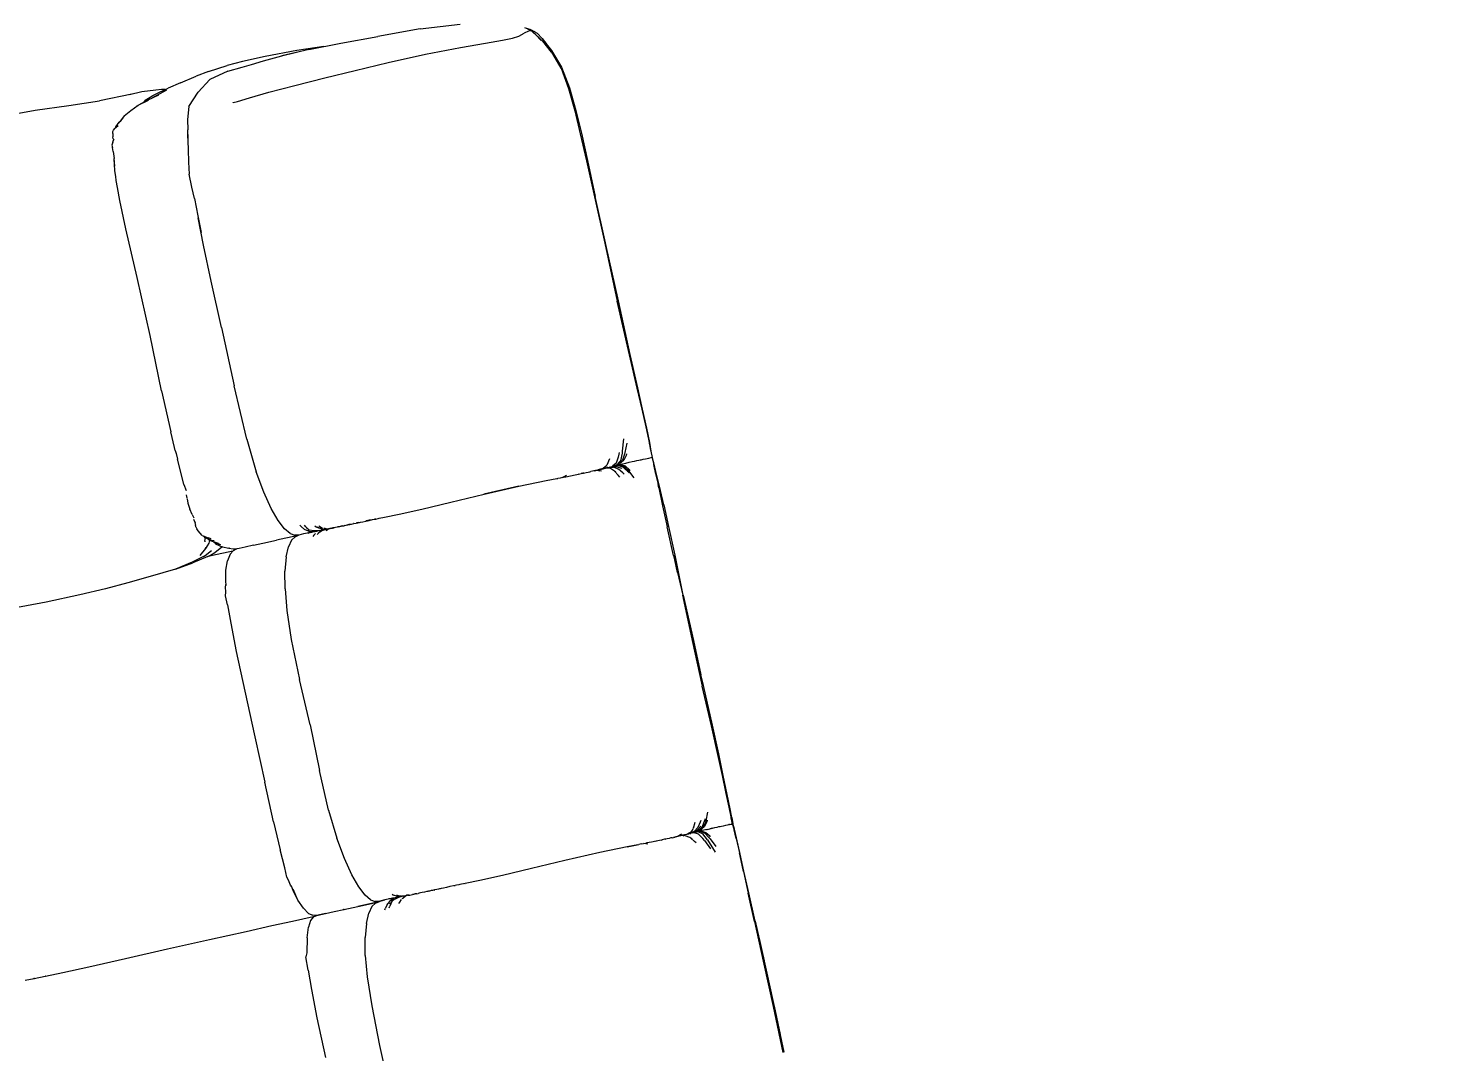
# Model space of a CAD drawing. Header units: millimetres. Extents: x 755110 to 820807, y -116979 to -66610.
# Drawn here: x 777270 to 778527, y -101437 to -100520 of the extents above; entities that cross this region are included whole.
import ezdxf

# ---------------------------------------------------------------- set-up
doc = ezdxf.new("R2010")
doc.units = ezdxf.units.MM
doc.header["$MEASUREMENT"] = 0
doc.layers.add('New_Dimensioning - General', color=7, linetype='Continuous')
doc.layers.add('New_Dimensioning - General_Pen_No__1', color=7, linetype='Continuous', lineweight=13)
doc.layers.add('New_Interior - Furniture _Pen_No__1', color=7, linetype='Continuous', lineweight=13)
doc.styles.add('GENERATED_STYLE_1', font='')
doc.styles.get('GENERATED_STYLE_1').set_extended_font_data('Arial')
doc.dimstyles.new('GENERATED_STYLE__1', dxfattribs={"dimtxt": 200, "dimasz": 95, "dimexe": 0.18, "dimexo": 0.0625, "dimgap": 0, "dimtad": 1, "dimdec": 0, "dimzin": 0, "dimdsep": 46, "dimtxsty": 'GENERATED_STYLE_1', "dimblk": 'ARROWHEAD_2', "dimblk1": 'ARROWHEAD_2', "dimblk2": 'ARROWHEAD_2', "dimcen": 0.09, "dimse1": 1, "dimse2": 1, "dimclrd": 7, "dimclre": 7, "dimclrt": 7, "dimadec": 0, "dimazin": 0, "dimtfac": 1, "dimtdec": 4, "dimtmove": 0, "dimatfit": 3, "dimfxl": 0, "dimtolj": 1, "dimtzin": 0, "dimarcsym": 0})

# ---------------------------------------------------------------- blocks, each defined once
blk = doc.blocks.new('*D174')
at = {"layer": 'New_Dimensioning - General_Pen_No__1', "color": 7, "linetype": 'Continuous', "lineweight": 13}
for p, q in [((778537.2, -94327.4), (778434.4, -93860.6)), ((778628.8, -94307.2), (778445.7, -94347.6)), ((778468.4, -94305.6), (778606, -94349.2)), ((780499.8, -103238.9), (778537.2, -94327.4)), ((780591.3, -103218.7), (780408.2, -103259)), ((780431, -103217.1), (780568.6, -103260.7)), ((780525.6, -103356.1), (780499.8, -103238.9))]:
    blk.add_line(p, q, dxfattribs=at)
at = {"layer": 'New_Dimensioning - General_Pen_No__1', "color": 7, "lineweight": 13, "char_height": 200, "attachment_point": 7, "rotation": 102.42, "style": 'GENERATED_STYLE_1'}
for s, insert in [('\\A1;{\\pql;\\fArial|b0|i0|c0|p34;478}', (778603.9, -94816)), ('\\A1;{\\pql;\\fArial|b0|i0|c0|p34;9\xa0125}', (779553, -99125.7))]:
    blk.add_mtext(s, dxfattribs=dict(at, insert=insert))
blk = doc.blocks.new('ARROWHEAD_2')
at = {"color": 0, "linetype": 'Continuous', "lineweight": 0}
for p, q in [((-0.378, -0.655), (0.378, 0.655)), ((0, 0), (-1, 0))]:
    blk.add_line(p, q, dxfattribs=at)
blk = doc.blocks.new('*D178')
at = {"layer": 'New_Dimensioning - General_Pen_No__1', "color": 7, "linetype": 'Continuous', "lineweight": 13}
for p, q in [((779626.9, -97415.3), (778927.9, -94241.4)), ((779718.4, -97395.2), (779535.3, -97435.5)), ((779558.1, -97393.5), (779695.7, -97437.1)), ((780916.2, -103270), (779626.9, -97415.3)), ((781007.8, -103249.9), (780824.7, -103290.2)), ((780847.4, -103248.2), (780985, -103291.8)), ((781545.3, -106126.6), (780916.2, -103270))]:
    blk.add_line(p, q, dxfattribs=at)
at = {"layer": 'New_Dimensioning - General_Pen_No__1', "color": 7, "lineweight": 13, "insert": (780306, -100685.2), "char_height": 200, "attachment_point": 7, "rotation": 102.42, "style": 'GENERATED_STYLE_1'}
blk.add_mtext('\\A1;{\\pql;\\fArial|b0|i0|c0|p34;5\xa0995}', dxfattribs=at)
blk = doc.blocks.new('*D181')
at = {"layer": 'New_Dimensioning - General_Pen_No__1', "color": 7, "linetype": 'Continuous', "lineweight": 13}
for p, q in [((779709.1, -94069.3), (779696, -94009.6)), ((779800.7, -94049.2), (779617.6, -94089.5)), ((779777.9, -94091.1), (779640.3, -94047.5)), ((783004.8, -109033.7), (779709.1, -94069.3)), ((783096.3, -109013.6), (782913.2, -109053.9)), ((782936, -109011.9), (783073.6, -109055.5)), ((783017.9, -109093.4), (783004.8, -109033.7))]:
    blk.add_line(p, q, dxfattribs=at)
at = {"layer": 'New_Dimensioning - General_Pen_No__1', "color": 7, "lineweight": 13, "insert": (781407.7, -101968.2), "char_height": 200, "attachment_point": 7, "rotation": 102.42, "style": 'GENERATED_STYLE_1'}
blk.add_mtext('\\A1;{\\pql;\\fArial|b0|i0|c0|p34;15\xa0323}', dxfattribs=at)

msp = doc.modelspace()

# ---------------------------------------------------------------- linework, layer by layer
at = {"layer": 'New_Interior - Furniture _Pen_No__1', "color": 7, "linetype": 'Continuous', "lineweight": 13}
for p, q in [((777620.5, -100521), (777582.5, -100527.9)), ((777620.5, -100521), (777656.3, -100516.7)), ((777708.6, -100527.4), (777713.5, -100524.9)), ((777717.3, -100522.9), (777713.5, -100524.9)), ((777716.9, -100521.1), (777714.2, -100519.9)), ((777717.1, -100521), (777715.7, -100520.6)), ((777716.5, -100520.8), (777716.6, -100520.8)), ((777716.6, -100520.8), (777716.6, -100520.8)), ((777716.9, -100521.1), (777718.4, -100521.7)), ((777717.1, -100521), (777718.1, -100521.5)), ((777717.7, -100522.7), (777717.3, -100522.9)), ((777717.7, -100522.7), (777719.4, -100522.4)), ((777718.4, -100521.4), (777718.1, -100521.5)), ((777718.2, -100521.6), (777718.1, -100521.5)), ((777718.4, -100521.4), (777719, -100521.6)), ((777718.9, -100522), (777718.4, -100521.7)), ((777718.9, -100521.6), (777718.6, -100521.6)), ((777718.9, -100521.6), (777719.5, -100521.9)), ((777719.3, -100522.4), (777718.9, -100522)), ((777719.2, -100521.8), (777719, -100521.6)), ((777719.4, -100522.4), (777719.9, -100522.8)), ((777720.1, -100522.2), (777719.5, -100521.9)), ((777719.6, -100522), (777720.2, -100522.2)), ((777719.9, -100522.8), (777721.6, -100524.3)), ((777720.1, -100522.2), (777720.7, -100522.4)), ((777720.7, -100522.4), (777720.2, -100522.2)), ((777721.2, -100522.7), (777720.7, -100522.4)), ((777720.7, -100522.4), (777720.7, -100522.4)), ((777721.2, -100522.7), (777721.5, -100523)), ((777722.4, -100523.3), (777721.4, -100522.9)), ((777721.4, -100522.9), (777721.4, -100522.9)), ((777721.7, -100523.2), (777721.5, -100523)), ((777721.9, -100523.2), (777721.6, -100523.1)), ((777723.8, -100526.2), (777721.6, -100524.3)), ((777722.9, -100523.6), (777721.9, -100523.2)), ((777722.4, -100523.3), (777722.7, -100523.5)), ((777722.9, -100523.6), (777725.1, -100524.9)), ((777723.8, -100526.2), (777728.6, -100531.5)), ((777724.9, -100527.1), (777724.2, -100526.6)), ((777729.7, -100529.7), (777725.1, -100524.9)), ((777534.2, -100536.7), (777510.2, -100540.4)), ((777520.7, -100539.4), (777549.4, -100533.7)), ((777549.4, -100533.7), (777582.5, -100527.9)), ((777625.1, -100543.6), (777656.4, -100537.6)), ((777656.4, -100537.6), (777678.9, -100533.7)), ((777678.9, -100533.7), (777694.1, -100531.1)), ((777694.1, -100531.1), (777703.1, -100529.3)), ((777703.1, -100529.3), (777708.7, -100527.4)), ((777724.9, -100527.1), (777725.3, -100527.5)), ((777725.3, -100527.5), (777730, -100532)), ((777729.7, -100529.7), (777733.7, -100535)), ((777729.9, -100530.1), (777738, -100540.4)), ((777730, -100532), (777737.7, -100541.7)), ((777731.4, -100533.8), (777738, -100541.8)), ((777461.3, -100550), (777447.7, -100553.8)), ((777481.6, -100545.7), (777461.3, -100550)), ((777469.5, -100552.8), (777480.1, -100549.7)), ((777480.1, -100549.7), (777496.7, -100545.1)), ((777510.2, -100540.4), (777481.6, -100545.7)), ((777520.7, -100539.4), (777496.2, -100545.5)), ((777512, -100541.6), (777496.7, -100545.1)), ((777562.3, -100558.1), (777591.7, -100551.1)), ((777591.7, -100551.1), (777625.1, -100543.6)), ((777738, -100540.4), (777746.9, -100555.3)), ((777738, -100541.8), (777746.4, -100556)), ((777741.4, -100547.6), (777746.5, -100556)), ((777405.9, -100569.2), (777419.9, -100563.4)), ((777430.9, -100559.2), (777419.9, -100563.4)), ((777430.9, -100559.2), (777447.7, -100553.8)), ((777448.4, -100558.9), (777432.2, -100566.4)), ((777448.4, -100558.9), (777461.1, -100555.1)), ((777461.1, -100555.1), (777469.5, -100552.8)), ((777535, -100564.8), (777562.3, -100558.1)), ((777746.5, -100556), (777753.2, -100574.2)), ((777746.9, -100555.3), (777753.9, -100573.7)), ((777383.8, -100575.9), (777371.3, -100577.4)), ((777381.3, -100582.4), (777393.8, -100575.5)), ((777388.9, -100575.3), (777383.8, -100575.9)), ((777386.7, -100577.9), (777394.9, -100574.1)), ((777392.2, -100575.3), (777388.9, -100575.3)), ((777405.9, -100569.2), (777394.9, -100574.1)), ((777421.8, -100577.5), (777432.2, -100566.4)), ((777485.1, -100577.7), (777508.4, -100571.6)), ((777508.4, -100571.6), (777535, -100564.8)), ((777753.2, -100574.2), (777758.7, -100594.4)), ((777753.9, -100573.7), (777759.7, -100593.9)), ((777275.9, -100593.8), (777306.2, -100589.4)), ((777306.2, -100589.4), (777333.4, -100585.5)), ((777362.4, -100579.5), (777333.4, -100585.5)), ((777371.3, -100577.4), (777360.4, -100579.9)), ((777361.5, -100593.9), (777368.1, -100589.3)), ((777366.7, -100590.2), (777367.9, -100589.4)), ((777368.1, -100589.3), (777367.9, -100589.4)), ((777368.1, -100589.3), (777377.3, -100584.7)), ((777368.1, -100589.2), (777372, -100587.1)), ((777372, -100587.1), (777376.9, -100584.4)), ((777373.5, -100586.2), (777375.1, -100584.6)), ((777375.1, -100584.6), (777381.3, -100580.6)), ((777376.9, -100584.4), (777386.6, -100580.1)), ((777381.3, -100580.6), (777386.7, -100577.9)), ((777413.3, -100590.4), (777421.8, -100577.5)), ((777453.2, -100586.8), (777453.1, -100586.6)), ((777453.2, -100586.8), (777456.9, -100585.9)), ((777456.9, -100585.9), (777467.7, -100582.6)), ((777467.7, -100582.6), (777485.1, -100577.7)), ((777244.9, -100599.3), (777275.9, -100593.8)), ((777354.9, -100599.8), (777352, -100603.5)), ((777354, -100601.2), (777352, -100603.5)), ((777355.6, -100598.9), (777354.9, -100599.8)), ((777355.6, -100598.9), (777361.5, -100593.9)), ((777413.3, -100590.4), (777412.3, -100602)), ((777412.3, -100602), (777412.4, -100611.3)), ((777758.7, -100594.4), (777763.7, -100614.8)), ((777759.7, -100593.9), (777764.8, -100614.3)), ((777345.4, -100612.8), (777345.9, -100611.5)), ((777345.4, -100614.7), (777345.4, -100612.8)), ((777345.4, -100614.7), (777345.4, -100615.9)), ((777345.9, -100611.5), (777347.2, -100610.2)), ((777347.2, -100610.2), (777348, -100609.1)), ((777348, -100609.5), (777347.2, -100610.2)), ((777348, -100608.6), (777351.2, -100604.5)), ((777350.1, -100607.7), (777348, -100609.5)), ((777348, -100609.1), (777348.2, -100608.4)), ((777348, -100609), (777348, -100608.6)), ((777350.7, -100605.2), (777351.1, -100604.7)), ((777351.2, -100604.5), (777351.1, -100604.7)), ((777351.2, -100604.5), (777352.5, -100603.3)), ((777352, -100603.5), (777351.2, -100604.5)), ((777412.5, -100618.7), (777412.4, -100611.3)), ((777764.8, -100614.3), (777770.1, -100638.7)), ((777345.3, -100622.2), (777344.6, -100624.9)), ((777344.6, -100624.9), (777345, -100627.1)), ((777345.8, -100630.8), (777345, -100627.1)), ((777345.3, -100622.2), (777345.9, -100620.6)), ((777345.4, -100615.9), (777345.4, -100617.7)), ((777345.7, -100619.5), (777345.4, -100617.7)), ((777345.7, -100619.5), (777345.9, -100620.6)), ((777345.9, -100620.6), (777346.6, -100619.4)), ((777412.5, -100615.6), (777412.4, -100621.5)), ((777412.4, -100621.5), (777412.8, -100628.9)), ((777763.7, -100614.8), (777769.1, -100639.2)), ((777345.8, -100630.8), (777346.5, -100637.1)), ((777347.3, -100643.7), (777346.5, -100637.1)), ((777346.8, -100642.1), (777346.5, -100637.6)), ((777346.5, -100637.6), (777346.5, -100637.6)), ((777412.8, -100628.9), (777413.1, -100640.3)), ((777769.1, -100639.2), (777776.5, -100671.4)), ((777770, -100638.9), (777777.1, -100671.1)), ((777770.1, -100638.7), (777772, -100648)), ((777347.3, -100648), (777346.8, -100642.1)), ((777346.8, -100642.1), (777346.8, -100642.1)), ((777348, -100653.2), (777347.3, -100648)), ((777347.3, -100648), (777347.3, -100648)), ((777413.1, -100640.3), (777413.8, -100651)), ((777416, -100662.7), (777413.8, -100651)), ((777348.5, -100656.8), (777348, -100653.2)), ((777349.6, -100662.8), (777348.5, -100656.8)), ((777351.7, -100674.6), (777349.6, -100662.8)), ((777349.6, -100662.8), (777349.6, -100662.9)), ((777418.4, -100672.9), (777416, -100662.7)), ((777357.2, -100700), (777351.7, -100674.6)), ((777418.4, -100672.9), (777421.4, -100688.4)), ((777776.5, -100671.4), (777785.7, -100712.7)), ((777786.1, -100712.5), (777777.1, -100671.1)), ((777421.4, -100688.4), (777424.4, -100703.2)), ((777426.6, -100714.6), (777421.9, -100690.1)), ((777367.3, -100743.6), (777357.2, -100700)), ((777433.3, -100746.9), (777426.6, -100714.6)), ((777785.7, -100712.7), (777796.8, -100764.8)), ((777797.4, -100764.4), (777786.1, -100712.5)), ((777797.9, -100764.3), (777786.4, -100714)), ((777797.5, -100764.5), (777791.4, -100736.8)), ((777378.7, -100795.4), (777367.3, -100743.6)), ((777442.7, -100788.2), (777433.3, -100746.9)), ((777807.6, -100812.8), (777796.8, -100764.8)), ((777808.2, -100812.5), (777797.4, -100764.4)), ((777803.1, -100790), (777797.5, -100764.5)), ((777808.3, -100812.5), (777797.9, -100764.3)), ((777442.7, -100788.2), (777453.9, -100840.3)), ((777389, -100845), (777378.7, -100795.4)), ((777814.5, -100842.5), (777807.6, -100812.8)), ((777815.1, -100842.1), (777808.2, -100812.5)), ((777813, -100833.4), (777808.3, -100812.5)), ((777465.2, -100888.2), (777453.9, -100840.3)), ((777389, -100845), (777397.3, -100881.5)), ((777819, -100861.4), (777814.5, -100842.5)), ((777819.4, -100861.3), (777815.1, -100842.1)), ((777822.6, -100877.2), (777819, -100861.4)), ((777823.1, -100878.2), (777819.4, -100861.3)), ((777825.3, -100889.6), (777822.6, -100877.2)), ((777825.8, -100891.2), (777823.1, -100878.2)), ((777400.6, -100895.5), (777397.3, -100881.5)), ((777465.2, -100888.2), (777473.8, -100917.4)), ((777802.4, -100888), (777801.2, -100899)), ((777826.9, -100898.1), (777825.3, -100889.6)), ((777827.2, -100899), (777825.8, -100891.2)), ((777401.3, -100898.2), (777400.6, -100895.5)), ((777401.3, -100898.2), (777402, -100900.9)), ((777402, -100900.9), (777403.4, -100906.2)), ((777798.3, -100901.7), (777797.7, -100904.3)), ((777798.6, -100900.2), (777798.3, -100901.7)), ((777801.1, -100900.7), (777799.5, -100907.7)), ((777801.2, -100899), (777801.1, -100900.7)), ((777803.2, -100901.6), (777801.4, -100907.1)), ((777804.6, -100902.7), (777802.7, -100906.9)), ((777803.5, -100900.2), (777803.2, -100901.6)), ((777805.3, -100891.8), (777803.5, -100900.2)), ((777805, -100901.4), (777804.6, -100902.7)), ((777826, -100893.4), (777825.7, -100891.4)), ((777827.1, -100899), (777826.9, -100898.1)), ((777828.2, -100904.5), (777827.1, -100899)), ((777827.4, -100900.5), (777827.2, -100899)), ((777406.2, -100917.7), (777403.4, -100906.2)), ((777776, -100916.5), (777776.7, -100916.3)), ((777776.7, -100916.3), (777777.2, -100916.2)), ((777777.2, -100916.2), (777777.7, -100916.1)), ((777777.3, -100916.2), (777777.2, -100916.2)), ((777777.8, -100916.1), (777777.3, -100916.2)), ((777777.7, -100916.1), (777778.4, -100916)), ((777778.7, -100915.9), (777777.8, -100916.1)), ((777778.4, -100916), (777781.2, -100916.5)), ((777778.7, -100915.9), (777779.6, -100915.7)), ((777779.7, -100915.6), (777779.6, -100915.7)), ((777779.7, -100915.7), (777780.8, -100915.4)), ((777780.6, -100915.4), (777779.7, -100915.6)), ((777781.4, -100915.2), (777780.6, -100915.4)), ((777780.8, -100915.4), (777781.6, -100915.2)), ((777781.6, -100915.2), (777782, -100915.1)), ((777781.8, -100915.1), (777781.6, -100915.2)), ((777781.6, -100915.2), (777781.6, -100915.2)), ((777783.7, -100914.4), (777781.8, -100915.1)), ((777782.5, -100915), (777781.8, -100915.1)), ((777782, -100915.1), (777782.1, -100915.1)), ((777782.1, -100915.1), (777782.7, -100914.9)), ((777782.8, -100914.7), (777782.5, -100915)), ((777782.7, -100914.9), (777784.2, -100914.6)), ((777783.5, -100914.7), (777782.7, -100914.9)), ((777784.5, -100914.5), (777783.5, -100914.7)), ((777784.2, -100914.1), (777783.7, -100914.4)), ((777784.2, -100914.1), (777787.4, -100911.4)), ((777784.2, -100914.6), (777786, -100914.1)), ((777785.3, -100914.3), (777784.5, -100914.5)), ((777785.7, -100914.2), (777785.3, -100914.3)), ((777786.1, -100914.1), (777785.7, -100914.2)), ((777790.7, -100914.3), (777786, -100914.1)), ((777786, -100914.1), (777786.2, -100914.1)), ((777787, -100913.9), (777786.1, -100914.1)), ((777787, -100913.9), (777787.4, -100913.8)), ((777789.8, -100905.7), (777787.4, -100911.4)), ((777787.8, -100913.6), (777787.4, -100913.7)), ((777787.4, -100913.8), (777787.7, -100913.7)), ((777788.4, -100913.5), (777787.8, -100913.6)), ((777788.4, -100913.5), (777792.3, -100912.5)), ((777788.5, -100908.9), (777788.8, -100908.2)), ((777789.7, -100913.1), (777793.3, -100913.2)), ((777790.1, -100913), (777792.3, -100913.2)), ((777790.5, -100912.9), (777791.2, -100913.1)), ((777793.4, -100916.1), (777790.7, -100914.3)), ((777792.3, -100912.5), (777792.8, -100912.1)), ((777792.3, -100912.4), (777796.4, -100912.8)), ((777795.7, -100911.5), (777792.5, -100912.3)), ((777792.5, -100912.3), (777794.3, -100912.6)), ((777795.8, -100909.6), (777792.8, -100912.1)), ((777793.9, -100913.3), (777793.3, -100913.2)), ((777793.8, -100916.3), (777793.4, -100916.1)), ((777794.4, -100916.9), (777793.8, -100916.3)), ((777793.9, -100913.3), (777797.9, -100914.9)), ((777798, -100911.9), (777794.4, -100911.9)), ((777795, -100911.7), (777795.7, -100911.9)), ((777796.2, -100911.3), (777795.7, -100911.5)), ((777797.7, -100904.3), (777795.8, -100909.6)), ((777799.1, -100911.6), (777795.8, -100911.5)), ((777795.9, -100911.4), (777797, -100911.5)), ((777799.5, -100907.7), (777796.2, -100911.3)), ((777796.2, -100911.2), (777796.6, -100911.1)), ((777797.6, -100910.6), (777796.3, -100911.2)), ((777796.3, -100911.2), (777796.3, -100911.2)), ((777796.4, -100911.2), (777796.3, -100911.2)), ((777797.7, -100910.5), (777796.4, -100911.2)), ((777796.5, -100911.1), (777796.4, -100911.2)), ((777796.4, -100912.8), (777800.9, -100914.2)), ((777798.3, -100910.3), (777796.5, -100911)), ((777796.6, -100911.1), (777796.5, -100911.1)), ((777796.6, -100911.1), (777796.7, -100911.1)), ((777796.6, -100911.1), (777796.6, -100911.1)), ((777796.6, -100911.1), (777796.6, -100911.1)), ((777800.3, -100911.2), (777796.7, -100911.1)), ((777796.8, -100911.1), (777796.9, -100911.1)), ((777796.9, -100911.1), (777797.7, -100910.9)), ((777797.7, -100910.9), (777799.4, -100910.6)), ((777801.8, -100918.2), (777797.9, -100914.9)), ((777802.1, -100913.3), (777798, -100911.9)), ((777801.4, -100907.1), (777798.3, -100910.3)), ((777799.8, -100909.5), (777798.5, -100910.1)), ((777803.1, -100912.8), (777799.1, -100911.6)), ((777799.4, -100910.6), (777801.5, -100910.3)), ((777802.7, -100906.9), (777799.8, -100909.5)), ((777804, -100912.3), (777800.3, -100911.2)), ((777801.5, -100910.3), (777804.4, -100909.6)), ((777807.4, -100918.4), (777802.1, -100913.3)), ((777807.1, -100916.4), (777803.1, -100912.8)), ((777804, -100912.3), (777807.4, -100915.3)), ((777804.4, -100909.6), (777807.5, -100908.9)), ((777804.8, -100914.3), (777806.5, -100915.8)), ((777807.1, -100916.4), (777806.5, -100915.8)), ((777808.3, -100916.3), (777807.4, -100915.3)), ((777807.5, -100908.9), (777810.1, -100908.3)), ((777810.1, -100908.3), (777812.3, -100907.8)), ((777812.3, -100907.8), (777814.4, -100907.4)), ((777814.4, -100907.4), (777816.1, -100907)), ((777816.1, -100907), (777817.2, -100906.8)), ((777817.2, -100906.8), (777818.2, -100906.6)), ((777818.2, -100906.6), (777820, -100906.2)), ((777820, -100906.2), (777822.1, -100905.8)), ((777822.1, -100905.8), (777825, -100905.2)), ((777825, -100905.2), (777827.2, -100904.7)), ((777827.2, -100904.7), (777827.9, -100904.6)), ((777827.9, -100904.6), (777828, -100904.6)), ((777828, -100904.6), (777828.1, -100904.5)), ((777828.1, -100904.5), (777828.2, -100904.5)), ((777829.4, -100910), (777828.2, -100904.5)), ((777829.4, -100909.4), (777828.7, -100906.8)), ((777831.3, -100917.2), (777829.4, -100909.4)), ((777829.6, -100910.9), (777829.4, -100910)), ((777831.4, -100919.4), (777829.6, -100910.9)), ((777409.1, -100928.7), (777406.2, -100917.7)), ((777409.1, -100928.7), (777408.8, -100927.7)), ((777409.1, -100928.7), (777411, -100934)), ((777480.6, -100935.5), (777473.8, -100917.4)), ((777708.7, -100930.3), (777733.2, -100925.3)), ((777733.2, -100925.3), (777733, -100925.4)), ((777733.2, -100925.3), (777742.7, -100923.4)), ((777742.7, -100923.4), (777743.5, -100923.3)), ((777745.7, -100923), (777743.6, -100923.3)), ((777747.7, -100922.5), (777745.7, -100923)), ((777747.7, -100922.5), (777751.2, -100920.5)), ((777748.2, -100922.3), (777747.8, -100922.4)), ((777748.6, -100922.2), (777750.7, -100921.8)), ((777750.7, -100921.8), (777754.9, -100920.9)), ((777754.9, -100920.9), (777759, -100920.1)), ((777759, -100920.1), (777762.1, -100919.5)), ((777762.1, -100919.5), (777763.4, -100919.2)), ((777762.3, -100919.4), (777762.1, -100919.5)), ((777763.4, -100919.2), (777764.4, -100919)), ((777764.5, -100919), (777764.4, -100919)), ((777764.5, -100919), (777766.6, -100918.5)), ((777766, -100918.7), (777764.5, -100919)), ((777766.9, -100918.5), (777766, -100918.7)), ((777766.6, -100918.5), (777768.9, -100918)), ((777768.9, -100918), (777770.6, -100917.7)), ((777768.9, -100918), (777768.9, -100918)), ((777770.6, -100917.7), (777772.2, -100917.3)), ((777772.2, -100917.3), (777773.2, -100917.1)), ((777774.7, -100916.8), (777773.2, -100917.1)), ((777773.2, -100917.1), (777773.2, -100917.1)), ((777775.8, -100916.5), (777774.7, -100916.8)), ((777776, -100916.5), (777775.8, -100916.5)), ((777782.5, -100916.8), (777781.2, -100916.5)), ((777795.5, -100917.8), (777794.4, -100916.9)), ((777794.4, -100916.9), (777797.7, -100920.5)), ((777799, -100922.1), (777797.7, -100920.5)), ((777803, -100919.4), (777801.8, -100918.2)), ((777807.6, -100918.4), (777806, -100917)), ((777811.9, -100922.7), (777807.1, -100916.4)), ((777831.2, -100920.4), (777833.3, -100928.8)), ((777834.4, -100930.2), (777831.3, -100917.2)), ((777831.3, -100919.3), (777834, -100931.6)), ((777831.4, -100919.4), (777833.3, -100928.4)), ((777834, -100931.6), (777833.3, -100928.8)), ((777412, -100940.9), (777411.3, -100938)), ((777411.9, -100941.5), (777412.4, -100945.5)), ((777487.2, -100950.1), (777480.6, -100935.5)), ((777647.9, -100944.5), (777677.6, -100937.4)), ((777708.6, -100930.3), (777677.5, -100937.4)), ((777677.6, -100937.4), (777708.7, -100930.3)), ((777708.7, -100930.3), (777708.6, -100930.3)), ((777834, -100931.6), (777837.3, -100947.7)), ((777838.3, -100947), (777834.4, -100930.2)), ((777412.4, -100945.5), (777414.2, -100950.8)), ((777416.4, -100955.6), (777414.2, -100950.8)), ((777493.4, -100961), (777487.2, -100950.1)), ((777601.6, -100955.3), (777621.9, -100950.8)), ((777621.9, -100950.8), (777647.9, -100944.5)), ((777647.9, -100944.5), (777647.9, -100944.6)), ((777837.3, -100947.7), (777841.4, -100966.7)), ((777838.3, -100947), (777842.7, -100966.2)), ((777416.4, -100955.6), (777417.9, -100958.6)), ((777419.3, -100963.5), (777418, -100960)), ((777418.6, -100961.7), (777419.4, -100965.4)), ((777419.7, -100966.6), (777419.4, -100965.4)), ((777419.7, -100966.6), (777420.5, -100968.5)), ((777499.1, -100968.4), (777493.4, -100961)), ((777513.8, -100966.4), (777512.6, -100965.2)), ((777517, -100969), (777513.8, -100966.4)), ((777518.1, -100966.7), (777516.8, -100965.3)), ((777518.1, -100966.7), (777520.4, -100968.9)), ((777526.2, -100965.8), (777527.5, -100966.6)), ((777527.5, -100966.6), (777528.2, -100966.9)), ((777527.5, -100966.6), (777530, -100967.8)), ((777529.8, -100965.7), (777531.2, -100966.6)), ((777531.2, -100966.6), (777533.1, -100967.7)), ((777547.6, -100966.6), (777546.8, -100966.7)), ((777547.2, -100966.7), (777548.4, -100966.4)), ((777548.7, -100966.3), (777547.6, -100966.6)), ((777548.4, -100966.4), (777549.8, -100966.1)), ((777549.7, -100966.1), (777548.7, -100966.3)), ((777551.1, -100965.8), (777549.7, -100966.1)), ((777549.8, -100966.1), (777552.1, -100965.6)), ((777552.1, -100965.6), (777554.2, -100965.2)), ((777552.6, -100965.5), (777552.1, -100965.6)), ((777554.2, -100965.2), (777555.1, -100965)), ((777555.1, -100965), (777555.6, -100964.9)), ((777555.6, -100964.9), (777556.5, -100964.7)), ((777556.6, -100964.7), (777555.6, -100964.9)), ((777556.5, -100964.7), (777557.4, -100964.5)), ((777557.4, -100964.5), (777556.6, -100964.7)), ((777557.4, -100964.5), (777558, -100964.4)), ((777558, -100964.4), (777559.1, -100964.2)), ((777559.1, -100964.2), (777561.1, -100963.7)), ((777561.1, -100963.7), (777560.7, -100963.8)), ((777561.1, -100963.7), (777563.2, -100963.3)), ((777563.2, -100963.3), (777564.5, -100963)), ((777564.6, -100963), (777563.5, -100963.2)), ((777564.5, -100963), (777565.4, -100962.9)), ((777565.4, -100962.8), (777564.6, -100963)), ((777565.4, -100962.9), (777566, -100962.7)), ((777566, -100962.7), (777567, -100962.5)), ((777567, -100962.5), (777569.1, -100962.1)), ((777569.1, -100962.1), (777571.8, -100961.5)), ((777571.8, -100961.5), (777574.9, -100960.9)), ((777572.1, -100961.4), (777571.8, -100961.5)), ((777574.9, -100960.8), (777572.1, -100961.4)), ((777574.9, -100960.9), (777577.9, -100960.2)), ((777577.7, -100960.3), (777574.9, -100960.8)), ((777577.9, -100960.2), (777577.7, -100960.3)), ((777577.9, -100960.2), (777580.7, -100959.7)), ((777580.6, -100959.7), (777579.6, -100959.9)), ((777580.7, -100959.7), (777582.8, -100959.2)), ((777582.8, -100959.2), (777583.8, -100959)), ((777583.8, -100959), (777588.5, -100958.1)), ((777588.5, -100958.1), (777601.6, -100955.3)), ((777601.6, -100955.3), (777601.6, -100955.3)), ((777842.7, -100966.2), (777848.2, -100991.9)), ((777421.7, -100970.3), (777420.5, -100968.5)), ((777425.5, -100974.3), (777421.7, -100970.3)), ((777425.5, -100974.3), (777427.1, -100975)), ((777425.5, -100974.3), (777430.8, -100976.5)), ((777427.3, -100975.9), (777426.4, -100974.7)), ((777427.3, -100975.9), (777428.5, -100976.9)), ((777427.7, -100979.4), (777428.2, -100976.6)), ((777434.1, -100978.8), (777428.5, -100976.9)), ((777430.6, -100977.6), (777431.2, -100978.3)), ((777433.3, -100977.4), (777430.8, -100976.5)), ((777431.8, -100978.9), (777431.2, -100978.3)), ((777431.8, -100978.9), (777431.3, -100981.4)), ((777440, -100981.6), (777431.8, -100978.9)), ((777436.2, -100979.2), (777434.1, -100978.8)), ((777479.6, -100981.3), (777491.9, -100978.6)), ((777510, -100974.8), (777491.9, -100978.6)), ((777504, -100972.6), (777499.1, -100968.4)), ((777505.3, -100978.7), (777502.6, -100984.6)), ((777504, -100972.6), (777508.2, -100974)), ((777508.5, -100975.7), (777505.3, -100978.7)), ((777511.6, -100974.1), (777508.2, -100974)), ((777509.1, -100975.3), (777508.5, -100975.7)), ((777509.1, -100975.3), (777512.2, -100973.7)), ((777512.2, -100973.7), (777516.3, -100972.7)), ((777516.3, -100972.7), (777520.9, -100971.7)), ((777516.7, -100972.6), (777516.6, -100972.6)), ((777520.5, -100970.4), (777517, -100969)), ((777519.7, -100968.4), (777518.7, -100967.8)), ((777520.4, -100968.9), (777519.7, -100968.4)), ((777520.7, -100972.1), (777520, -100972.5)), ((777520.4, -100968.9), (777521.4, -100969.5)), ((777521.2, -100970.7), (777520.5, -100970.4)), ((777520.7, -100972.1), (777523.1, -100971.3)), ((777520.9, -100971.7), (777522.9, -100971.4)), ((777521.2, -100971.7), (777520.9, -100971.7)), ((777523.9, -100971.2), (777521.2, -100970.7)), ((777522.9, -100971.4), (777521.2, -100971.7)), ((777521.3, -100970.7), (777523.4, -100971.3)), ((777525.4, -100970.3), (777521.4, -100969.5)), ((777523.1, -100971.3), (777522.9, -100971.4)), ((777523.1, -100971.3), (777523.4, -100971.3)), ((777523.9, -100971.2), (777523.4, -100971.3)), ((777524.7, -100971), (777523.9, -100971.2)), ((777523.9, -100971.2), (777524.1, -100971.2)), ((777524.1, -100971.2), (777524.4, -100971.1)), ((777524.4, -100971.1), (777525.4, -100970.9)), ((777525.4, -100974.2), (777524.5, -100975.4)), ((777525.9, -100970.8), (777524.7, -100971)), ((777526.3, -100970.3), (777525.4, -100970.3)), ((777525.4, -100970.3), (777528.7, -100970.3)), ((777525.4, -100970.9), (777526.5, -100970.7)), ((777526.7, -100972.5), (777525.4, -100974.2)), ((777527.1, -100970.6), (777525.9, -100970.8)), ((777529.6, -100970.1), (777526.3, -100970.3)), ((777527.9, -100970.4), (777526.4, -100970.3)), ((777526.5, -100970.7), (777527.2, -100970.6)), ((777527.2, -100970.6), (777527.1, -100970.6)), ((777527.2, -100970.6), (777527.8, -100970.4)), ((777527.8, -100970.4), (777527.9, -100970.4)), ((777527.9, -100970.4), (777528.7, -100970.3)), ((777531.1, -100968.1), (777528.2, -100966.9)), ((777529.2, -100972.5), (777528.2, -100973.6)), ((777528.9, -100970.2), (777528.7, -100970.3)), ((777528.9, -100970.2), (777530, -100970)), ((777531.2, -100970.8), (777529.2, -100972.5)), ((777530.5, -100969.9), (777529.6, -100970.1)), ((777530, -100970), (777530.7, -100969.9)), ((777531.2, -100969.8), (777530.5, -100969.9)), ((777530.7, -100969.9), (777531.6, -100969.7)), ((777532.1, -100968.5), (777531.1, -100968.1)), ((777531.8, -100969.7), (777531.2, -100969.8)), ((777531.2, -100970.8), (777532.1, -100970.3)), ((777531.6, -100969.7), (777533.2, -100969.4)), ((777532.7, -100969.5), (777531.8, -100969.7)), ((777534.8, -100969.1), (777532.1, -100968.5)), ((777532.1, -100970.3), (777534.8, -100969.1)), ((777532.1, -100970.3), (777532.8, -100970)), ((777533.8, -100969.3), (777532.7, -100969.5)), ((777532.8, -100970), (777535.4, -100969)), ((777533.2, -100969.4), (777534.8, -100969.1)), ((777534.8, -100969.1), (777533.8, -100969.3)), ((777535.3, -100968.2), (777534.1, -100968)), ((777535.7, -100968.9), (777534.8, -100969.1)), ((777534.8, -100969.1), (777535.4, -100969)), ((777537.3, -100968.6), (777535.3, -100968.2)), ((777535.4, -100969), (777535.7, -100968.9)), ((777535.7, -100968.9), (777536.2, -100968.8)), ((777536.1, -100968.8), (777535.7, -100968.9)), ((777536.5, -100968.8), (777536.1, -100968.8)), ((777536.2, -100968.8), (777537.1, -100968.6)), ((777536.4, -100969.9), (777537.6, -100969)), ((777537.3, -100968.6), (777536.5, -100968.8)), ((777537.1, -100968.6), (777538.5, -100968.4)), ((777538.4, -100968.4), (777537.3, -100968.6)), ((777537.6, -100969), (777538.5, -100968.4)), ((777539.5, -100968.2), (777538.4, -100968.4)), ((777538.5, -100968.4), (777539.9, -100968.1)), ((777540.5, -100968), (777539.5, -100968.2)), ((777539.9, -100968.1), (777541.1, -100967.9)), ((777541.4, -100967.8), (777540.5, -100968)), ((777541.1, -100967.9), (777542, -100967.7)), ((777542.4, -100967.6), (777541.4, -100967.8)), ((777542, -100967.7), (777542.6, -100967.6)), ((777543.5, -100967.4), (777542.4, -100967.6)), ((777542.6, -100967.6), (777543.5, -100967.4)), ((777544.8, -100967.2), (777543.5, -100967.4)), ((777543.5, -100967.4), (777543.5, -100967.4)), ((777546.2, -100966.9), (777544.8, -100967.2)), ((777546.4, -100966.8), (777546.8, -100966.7)), ((777847.2, -100992.2), (777841.4, -100966.7)), ((777428.3, -100986.1), (777423.3, -100992.4)), ((777427.7, -100979.4), (777427.6, -100980.2)), ((777428, -100992.4), (777433.7, -100987.7)), ((777431.3, -100981.4), (777428.3, -100986.1)), ((777428.3, -100986.1), (777429, -100985.2)), ((777429.9, -100983.6), (777429, -100985.2)), ((777432.7, -100992.1), (777436.7, -100989.7)), ((777434.6, -100991.9), (777452.9, -100988)), ((777435.2, -100980), (777441.9, -100982.6)), ((777436.3, -100980.4), (777437.3, -100981.8)), ((777436.7, -100989.7), (777443, -100984.5)), ((777437.3, -100981.8), (777437.9, -100982.1)), ((777437.9, -100982.1), (777443.2, -100984.5)), ((777442.1, -100984.3), (777439.4, -100982.8)), ((777441.3, -100982.6), (777439.5, -100981.7)), ((777443.5, -100984.6), (777442.1, -100984.3)), ((777443.5, -100984.6), (777449.2, -100985.7)), ((777450.3, -100991), (777448, -100997)), ((777449.2, -100985.6), (777453.2, -100986.2)), ((777449.8, -100985.7), (777449.2, -100985.7)), ((777453.1, -100988), (777450.3, -100991)), ((777452.9, -100988), (777453, -100988)), ((777456.4, -100986.4), (777453.1, -100988)), ((777453.2, -100986.2), (777456.4, -100986.4)), ((777458.6, -100985.9), (777456.4, -100986.4)), ((777463.8, -100984.7), (777458.6, -100985.9)), ((777471.2, -100983.1), (777463.8, -100984.7)), ((777471.2, -100983.1), (777479.6, -100981.3)), ((777500.5, -100993.6), (777502.6, -100984.6)), ((777401.5, -101004.4), (777378.9, -101011.2)), ((777416.3, -100998.4), (777401.5, -101004.4)), ((777401.5, -101004.4), (777417, -100998.8)), ((777426.5, -100993.3), (777416.3, -100998.4)), ((777430.3, -100993.3), (777417, -100998.8)), ((777426.5, -100993.3), (777428, -100992.4)), ((777430.3, -100993.3), (777432.7, -100992.1)), ((777431, -100992.9), (777434.6, -100991.9)), ((777446.5, -101005.5), (777448, -100997)), ((777500.5, -100993.6), (777499.4, -101006.2)), ((777847.2, -100992.2), (777855.3, -101027.8)), ((777850.7, -101007.4), (777847.4, -100991.9)), ((777848.2, -100991.9), (777855.5, -101027.7)), ((777358.8, -101016.9), (777339, -101022)), ((777378.9, -101011.2), (777358.8, -101016.9)), ((777446.5, -101015), (777446.5, -101005.5)), ((777446.8, -101019.1), (777446.5, -101015)), ((777499.5, -101022.2), (777499.4, -101006.2)), ((777855.8, -101027.8), (777852.9, -101014.9)), ((777315.8, -101027.4), (777285.7, -101034)), ((777339, -101022), (777315.8, -101027.4)), ((777446.2, -101020.3), (777446.7, -101017.5)), ((777446.4, -101025.1), (777446.2, -101020.3)), ((777446.3, -101028.4), (777446.4, -101025.1)), ((777448, -101036.6), (777446.3, -101028.4)), ((777499.5, -101022.2), (777501, -101041.6)), ((777855.3, -101027.8), (777863.9, -101068.5)), ((777863.7, -101066.7), (777855.5, -101027.7)), ((777855.8, -101027.8), (777865, -101068.5)), ((777285.7, -101034), (777255.5, -101039.8)), ((777448, -101036.6), (777451, -101052.9)), ((777501, -101041.6), (777504.9, -101067.5)), ((777864, -101068.5), (777855.9, -101030.7)), ((777857.5, -101038.1), (777864, -101068.3)), ((777451, -101052.9), (777455.9, -101078.2)), ((777862.2, -101060.3), (777864, -101068.4)), ((777455.9, -101078.2), (777463.6, -101113.8)), ((777504.9, -101067.5), (777512.3, -101103.3)), ((777863.9, -101068.5), (777872.8, -101109.3)), ((777873.9, -101108.8), (777864, -101068.3)), ((777865, -101068.5), (777871.5, -101099.1)), ((777521.9, -101143.8), (777512.3, -101103.3)), ((777463.6, -101113.8), (777472.5, -101154.5)), ((777881, -101144.8), (777872.8, -101109.3)), ((777882, -101144.3), (777873.9, -101108.8)), ((777472.5, -101154.5), (777481.3, -101195.2)), ((777521.9, -101143.8), (777530.3, -101184.6)), ((777886.7, -101170.3), (777881, -101144.8)), ((777887.5, -101169.9), (777882, -101144.3)), ((777890.8, -101189.3), (777886.7, -101170.3)), ((777891.6, -101189.2), (777887.5, -101169.9)), ((777538.4, -101220.2), (777530.3, -101184.6)), ((777894.2, -101205.2), (777890.8, -101189.3)), ((777895.1, -101206.1), (777891.6, -101189.2)), ((777489.2, -101230.7), (777481.3, -101195.2)), ((777896.9, -101217.6), (777894.2, -101205.2)), ((777897.9, -101219.1), (777895.1, -101206.1)), ((777898.6, -101226.1), (777896.9, -101217.6)), ((777538.4, -101220.2), (777545.9, -101245.3)), ((777871.5, -101229.5), (777870.9, -101231.1)), ((777873.1, -101234.9), (777875.2, -101229.3)), ((777875.2, -101229.3), (777875.7, -101227.9)), ((777875.4, -101228.7), (777875.8, -101227.8)), ((777875.9, -101230.6), (777876.2, -101229.8)), ((777876.2, -101229.8), (777877.9, -101222)), ((777877.1, -101229.3), (777876.8, -101230.6)), ((777899.3, -101226.9), (777897.9, -101219.1)), ((777898.8, -101227), (777898.6, -101226.1)), ((777900, -101232.5), (777898.8, -101227)), ((777899, -101227.1), (777899.5, -101229.9)), ((777899, -101227.1), (777900, -101232.4)), ((777899.3, -101226.9), (777900.2, -101232.2)), ((777899.3, -101226.9), (777900, -101232.4)), ((777489.2, -101230.7), (777495.1, -101255.8)), ((777853.3, -101242.2), (777850.9, -101243.8)), ((777853.3, -101242.2), (777854.3, -101241.3)), ((777854.1, -101243), (777853.4, -101243.2)), ((777854.5, -101242.9), (777854.1, -101243)), ((777857.6, -101243.1), (777854.2, -101243)), ((777854.7, -101242.9), (777854.5, -101242.9)), ((777855.2, -101242.7), (777854.7, -101242.9)), ((777855.1, -101242.7), (777856.3, -101243.1)), ((777856.8, -101242.3), (777855.2, -101242.7)), ((777858.6, -101241.9), (777856.8, -101242.3)), ((777861.6, -101244.8), (777857.6, -101243.1)), ((777862.7, -101239.9), (777858.6, -101241.9)), ((777859.3, -101241.7), (777858.6, -101241.9)), ((777859.5, -101241.7), (777860.4, -101241.4)), ((777860.6, -101240.9), (777860, -101241.5)), ((777860.9, -101241.3), (777860.3, -101241.5)), ((777861.5, -101241.1), (777860.9, -101241.3)), ((777860.9, -101241.3), (777860.9, -101241.3)), ((777860.9, -101241.3), (777861, -101241.3)), ((777864.9, -101240.5), (777861.5, -101241.1)), ((777861.8, -101241), (777861.5, -101241.1)), ((777862.2, -101240.9), (777861.8, -101241)), ((777861.9, -101241), (777862.5, -101241)), ((777862.1, -101241), (777862.4, -101241)), ((777865.5, -101239.4), (777862.2, -101240.9)), ((777862.5, -101240.8), (777862.2, -101240.9)), ((777862.4, -101240.9), (777862.6, -101240.9)), ((777863.3, -101240.4), (777862.5, -101240.8)), ((777862.8, -101240.7), (777862.5, -101240.8)), ((777864.4, -101237.1), (777862.7, -101239.9)), ((777863.1, -101240.6), (777862.8, -101240.7)), ((777863.2, -101240.6), (777862.8, -101240.7)), ((777863.6, -101240.5), (777863.2, -101240.6)), ((777864, -101240.4), (777863.6, -101240.5)), ((777864, -101240.4), (777867.7, -101238.3)), ((777864.5, -101240.2), (777864, -101240.4)), ((777864.4, -101237.1), (777864.7, -101236.7)), ((777864.4, -101240.3), (777868.2, -101239.5)), ((777867.7, -101238.4), (777864.5, -101240.2)), ((777864.8, -101240.1), (777864.5, -101240.2)), ((777866.3, -101231.2), (777864.7, -101236.7)), ((777864.7, -101240.2), (777866.1, -101239.9)), ((777865.7, -101239.5), (777864.8, -101240.1)), ((777864.8, -101240.1), (777865, -101240.1)), ((777865.5, -101239.9), (777864.9, -101240.1)), ((777865.5, -101240.6), (777864.9, -101240.5)), ((777865, -101235.7), (777865.5, -101234.6)), ((777865.1, -101240), (777865.3, -101240.1)), ((777865.9, -101239), (777865.5, -101239.4)), ((777866.3, -101239.7), (777865.5, -101239.9)), ((777869.3, -101241.6), (777865.5, -101240.6)), ((777868.9, -101235.9), (777865.9, -101239)), ((777866.3, -101239.7), (777870, -101237.9)), ((777867, -101239.5), (777866.3, -101239.7)), ((777867.6, -101239.1), (777867, -101239.5)), ((777867.5, -101239.4), (777867, -101239.5)), ((777867.2, -101239.5), (777870.9, -101239.1)), ((777867.5, -101239.3), (777871, -101237.6)), ((777868.3, -101238.7), (777867.5, -101239.4)), ((777867.9, -101239.2), (777867.5, -101239.3)), ((777867.5, -101239.4), (777867.8, -101239.4)), ((777867.7, -101238.3), (777868.2, -101238)), ((777867.9, -101239.2), (777868.7, -101238.7)), ((777868.4, -101239.1), (777867.9, -101239.2)), ((777868.2, -101238), (777871.6, -101234.7)), ((777868.7, -101239.4), (777868.2, -101239.5)), ((777868.7, -101239), (777868.4, -101239.1)), ((777868.5, -101239.1), (777872.3, -101239.1)), ((777868.6, -101239), (777869.8, -101239.1)), ((777868.7, -101239), (777868.7, -101239)), ((777868.9, -101239), (777868.7, -101239)), ((777868.7, -101239.4), (777873.3, -101241.3)), ((777870.9, -101231.1), (777868.9, -101235.9)), ((777872.1, -101237.3), (777868.9, -101239)), ((777868.9, -101239), (777869.4, -101238.9)), ((777869, -101239), (777868.9, -101239)), ((777869.8, -101238.8), (777869, -101239)), ((777869.3, -101241.6), (777873.3, -101245.5)), ((777869.4, -101238.9), (777871.2, -101238.6)), ((777871.4, -101238.5), (777869.8, -101238.8)), ((777870, -101237.9), (777873.1, -101234.9)), ((777870.9, -101239.1), (777875, -101240.7)), ((777871, -101237.6), (777874.1, -101234.7)), ((777871.2, -101238.6), (777871.4, -101238.6)), ((777874.2, -101238), (777871.4, -101238.5)), ((777874.9, -101234.8), (777872.1, -101237.3)), ((777872.3, -101239.1), (777876, -101240.2)), ((777877.6, -101246.8), (777873.3, -101241.3)), ((777875.9, -101230.6), (777874.1, -101234.7)), ((777874.1, -101238), (777874.2, -101238)), ((777877.2, -101237.4), (777874.2, -101238)), ((777876.8, -101230.6), (777874.9, -101234.8)), ((777878.8, -101244.8), (777875, -101240.7)), ((777876, -101240.2), (777879.5, -101243.2)), ((777876.7, -101237.5), (777877.2, -101237.4)), ((777877.2, -101237.4), (777879.7, -101236.8)), ((777879.7, -101236.8), (777881.9, -101236.3)), ((777881.9, -101236.3), (777879.7, -101236.8)), ((777881.9, -101236.3), (777884, -101235.8)), ((777881.9, -101236.3), (777881.9, -101236.3)), ((777884, -101235.8), (777886.1, -101235.4)), ((777886.1, -101235.4), (777887.7, -101235)), ((777887.7, -101235), (777888.8, -101234.8)), ((777887.7, -101235), (777887.7, -101235)), ((777888.8, -101234.8), (777889.9, -101234.6)), ((777888.8, -101234.8), (777888.8, -101234.8)), ((777889.9, -101234.6), (777891.7, -101234.2)), ((777889.9, -101234.6), (777889.9, -101234.6)), ((777891.7, -101234.2), (777893.9, -101233.7)), ((777891.7, -101234.2), (777891.7, -101234.2)), ((777893.9, -101233.7), (777896.8, -101233.1)), ((777893.9, -101233.7), (777893.9, -101233.7)), ((777896.8, -101233.1), (777899, -101232.7)), ((777896.8, -101233.1), (777896.8, -101233.1)), ((777899, -101232.7), (777899.7, -101232.5)), ((777899, -101232.7), (777899, -101232.7)), ((777899.7, -101232.5), (777899.8, -101232.5)), ((777899.8, -101232.5), (777900, -101232.5)), ((777900, -101232.4), (777900.2, -101232.2)), ((777901.2, -101237.3), (777900, -101232.5)), ((777900, -101232.5), (777901.3, -101237.7)), ((777900, -101232.5), (777900, -101232.5)), ((777901.5, -101237.3), (777900.2, -101232.2)), ((777903.1, -101245.5), (777901.3, -101237.7)), ((777903.5, -101245.1), (777901.5, -101237.3)), ((777552.7, -101263.4), (777545.9, -101245.3)), ((777805.6, -101253.2), (777781.1, -101258.2)), ((777805.5, -101253.2), (777814.6, -101251.4)), ((777815.2, -101251.3), (777805.6, -101253.2)), ((777814.6, -101251.4), (777816, -101251.1)), ((777816, -101251.1), (777816, -101251.1)), ((777816, -101251.1), (777816, -101251.1)), ((777818.1, -101250.5), (777816.1, -101251.1)), ((777818.1, -101250.5), (777820.1, -101250.2)), ((777820.1, -101250.2), (777822.4, -101249.8)), ((777824.2, -101250.7), (777820.1, -101250.2)), ((777820.1, -101250.2), (777820.1, -101250.3)), ((777823.2, -101249.6), (777822.4, -101249.8)), ((777827.4, -101248.8), (777823.2, -101249.6)), ((777831.5, -101247.9), (777827.4, -101248.8)), ((777831.4, -101247.9), (777831.5, -101247.9)), ((777834.6, -101247.3), (777831.5, -101247.9)), ((777836, -101247), (777834.6, -101247.3)), ((777836, -101247), (777836.9, -101246.8)), ((777837, -101246.8), (777836.9, -101246.8)), ((777839.1, -101246.3), (777837, -101246.8)), ((777841.5, -101245.8), (777839.1, -101246.3)), ((777839.5, -101246.2), (777840, -101246.1)), ((777843.2, -101245.5), (777841.5, -101245.8)), ((777844.7, -101245.1), (777843.2, -101245.5)), ((777845.8, -101244.9), (777844.7, -101245.1)), ((777845.8, -101244.9), (777847.2, -101244.6)), ((777845.8, -101244.9), (777845.8, -101244.9)), ((777847.2, -101244.6), (777848.4, -101244.3)), ((777848.4, -101244.3), (777847.2, -101244.6)), ((777849.3, -101244.1), (777848.4, -101244.3)), ((777848.4, -101244.3), (777848.9, -101244.2)), ((777849.8, -101244), (777849.3, -101244.1)), ((777850.2, -101243.9), (777849.8, -101244)), ((777850.9, -101243.8), (777850.2, -101243.9)), ((777852.1, -101243.5), (777850.9, -101243.8)), ((777853.4, -101243.2), (777852.1, -101243.5)), ((777862.5, -101245.4), (777861.6, -101244.8)), ((777863.8, -101246.3), (777862.5, -101245.4)), ((777862.5, -101245.4), (777865.8, -101248.3)), ((777867.3, -101249.6), (777865.8, -101248.3)), ((777874.9, -101247.4), (777873.3, -101245.5)), ((777874.9, -101247.4), (777880.1, -101254.9)), ((777875.8, -101248.6), (777875.2, -101247.9)), ((777877.6, -101246.8), (777884.2, -101257.7)), ((777878.8, -101244.8), (777879.8, -101246)), ((777880.3, -101244.2), (777879.5, -101243.2)), ((777879.8, -101246), (777884.8, -101252.8)), ((777903.1, -101245.5), (777906.1, -101258.5)), ((777906.4, -101258), (777903.5, -101245.1)), ((777499.2, -101271.9), (777495.1, -101255.8)), ((777559.3, -101278), (777552.7, -101263.4)), ((777749.8, -101265.3), (777720.1, -101272.4)), ((777781.1, -101258.2), (777749.8, -101265.3)), ((777909.8, -101275.2), (777906.1, -101258.5)), ((777910.1, -101274.9), (777906.4, -101258)), ((777501, -101280.1), (777499.2, -101271.9)), ((777502.5, -101283), (777501, -101280.1)), ((777565.5, -101288.9), (777559.3, -101278)), ((777694.1, -101278.7), (777673.8, -101283.2)), ((777720.1, -101272.4), (777694.1, -101278.7)), ((777694.1, -101278.7), (777694.1, -101278.7)), ((777909.8, -101275.2), (777914, -101294.5)), ((777914.4, -101294.1), (777910.1, -101274.9)), ((777504.3, -101287.5), (777502.5, -101283)), ((777505.6, -101288.8), (777504.3, -101287.5)), ((777506.8, -101292.2), (777505.4, -101288.3)), ((777510.4, -101299.7), (777506.8, -101292.2)), ((777510.9, -101300.9), (777506.9, -101290.9)), ((777571.1, -101296.3), (777565.5, -101288.9)), ((777626.4, -101293.1), (777624.3, -101293.5)), ((777627.3, -101292.9), (777626.4, -101293.1)), ((777627.9, -101292.8), (777627.3, -101292.9)), ((777628.7, -101292.6), (777627.9, -101292.8)), ((777629.6, -101292.4), (777628.7, -101292.6)), ((777630.3, -101292.2), (777629.6, -101292.4)), ((777631.3, -101292), (777630.3, -101292.2)), ((777633.3, -101291.6), (777631.3, -101292)), ((777632.9, -101291.7), (777633.6, -101291.5)), ((777635.4, -101291.2), (777633.3, -101291.6)), ((777636.7, -101290.9), (777635.4, -101291.2)), ((777637.6, -101290.7), (777636.7, -101290.9)), ((777638.2, -101290.6), (777637.6, -101290.7)), ((777639.2, -101290.4), (777638.2, -101290.6)), ((777641.3, -101290), (777639.2, -101290.4)), ((777644, -101289.4), (777641.3, -101290)), ((777647, -101288.7), (777644, -101289.4)), ((777650.1, -101288.1), (777647, -101288.7)), ((777652.9, -101287.5), (777650.1, -101288.1)), ((777651, -101287.9), (777651.8, -101287.8)), ((777655, -101287.1), (777652.9, -101287.5)), ((777656, -101286.9), (777655, -101287.1)), ((777660.7, -101285.9), (777656, -101286.9)), ((777660.5, -101286), (777660.7, -101285.9)), ((777673.8, -101283.2), (777660.7, -101285.9)), ((777515.9, -101308.1), (777510.9, -101300.9)), ((777564.7, -101306.4), (777582.3, -101302.7)), ((777582.3, -101302.7), (777564.7, -101306.4)), ((777576, -101300.5), (777571.1, -101296.3)), ((777576, -101300.5), (777580.1, -101302)), ((777580.5, -101303.6), (777577.3, -101306.6)), ((777583.7, -101302), (777580.1, -101302)), ((777581.3, -101303.1), (777580.5, -101303.6)), ((777581.3, -101303.1), (777584.6, -101301.6)), ((777584.3, -101301.6), (777584, -101301.9)), ((777588.7, -101300.5), (777584.3, -101301.6)), ((777584.6, -101301.6), (777588.9, -101300.5)), ((777593.4, -101299.6), (777588.7, -101300.5)), ((777591.3, -101304), (777589.5, -101307.9)), ((777590.8, -101304.8), (777591.3, -101304)), ((777593.3, -101301.6), (777591.3, -101304)), ((777593.2, -101299.6), (777592.4, -101299.5)), ((777595.7, -101299.1), (777593.2, -101299.6)), ((777593.3, -101301.6), (777593.7, -101301.2)), ((777595, -101302), (777593.3, -101306.1)), ((777595.7, -101299.1), (777593.4, -101299.6)), ((777593.4, -101304.5), (777594, -101303.6)), ((777593.7, -101301.2), (777596, -101299.1)), ((777593.7, -101301.2), (777594.3, -101300.7)), ((777594, -101303.6), (777594.4, -101303)), ((777594.3, -101300.7), (777596.5, -101299)), ((777595, -101302), (777594.4, -101303)), ((777597.5, -101300), (777595, -101302)), ((777595.3, -101295.5), (777596.6, -101296.3)), ((777596, -101299.1), (777595.7, -101299.1)), ((777596, -101299.1), (777596.1, -101299.1)), ((777596.4, -101299), (777596.1, -101299.1)), ((777596.7, -101299), (777596.4, -101299)), ((777598.4, -101297), (777596.6, -101296.3)), ((777597, -101298.9), (777596.7, -101299)), ((777598, -101298.7), (777597, -101298.9)), ((777597.5, -101300), (777598.2, -101299.5)), ((777599.1, -101298.5), (777598, -101298.7)), ((777598.2, -101299.5), (777601.2, -101298.1)), ((777599.8, -101297.5), (777598.4, -101297)), ((777598.6, -101299.4), (777600.5, -101298.2)), ((777599.8, -101298.4), (777599.1, -101298.5)), ((777599.3, -101295.9), (777600.7, -101296.5)), ((777601.5, -101298), (777599.8, -101297.5)), ((777600.4, -101298.2), (777599.8, -101298.4)), ((777600.2, -101298.3), (777600.5, -101298.2)), ((777601.2, -101298.1), (777600.4, -101298.2)), ((777600.7, -101296.5), (777603.3, -101297)), ((777601.8, -101302.5), (777600.9, -101303.7)), ((777601.2, -101298.1), (777601.5, -101298)), ((777602.5, -101297.8), (777601.5, -101298)), ((777603.5, -101300.1), (777601.8, -101302.5)), ((777603.2, -101297.7), (777602.5, -101297.8)), ((777604.1, -101297.5), (777603.2, -101297.7)), ((777603.3, -101297), (777604.3, -101297.2)), ((777605.7, -101297.2), (777604.1, -101297.5)), ((777605.1, -101297.2), (777604.3, -101297.2)), ((777604.4, -101299.4), (777604.9, -101298.9)), ((777604.9, -101298.9), (777607.4, -101296.9)), ((777607.9, -101296.8), (777605.1, -101297.2)), ((777607.2, -101296.9), (777605.7, -101297.2)), ((777606.6, -101297), (777607.2, -101296.9)), ((777607.9, -101296.8), (777607.2, -101296.9)), ((777608.2, -101296.7), (777607.9, -101296.8)), ((777608.7, -101296.6), (777608.2, -101296.7)), ((777609.8, -101296.3), (777608.3, -101295.9)), ((777609.6, -101296.4), (777608.7, -101296.6)), ((777610.7, -101296.2), (777609.6, -101296.4)), ((777609.8, -101296.3), (777611.3, -101296.2)), ((777611.3, -101296.2), (777613.5, -101295.7)), ((777614.3, -101295.6), (777613.5, -101295.7)), ((777614.9, -101295.4), (777614.3, -101295.6)), ((777615.6, -101295.3), (777614.9, -101295.4)), ((777615.7, -101295.3), (777615.9, -101295.2)), ((777615.9, -101295.2), (777616, -101295.2)), ((777617.3, -101295), (777616, -101295.2)), ((777617.1, -101295), (777618.5, -101294.7)), ((777619.5, -101294.5), (777618.7, -101294.7)), ((777620.7, -101294.3), (777619.5, -101294.5)), ((777622.1, -101294), (777620.7, -101294.3)), ((777624.3, -101293.5), (777622.1, -101294)), ((777919.4, -101320), (777914, -101294.5)), ((777920.1, -101319.6), (777914.4, -101294.1)), ((777506.3, -101319.5), (777524.7, -101315.5)), ((777515.9, -101308.1), (777520.5, -101312.6)), ((777520.5, -101312.6), (777524.3, -101314.3)), ((777524.7, -101316), (777522.2, -101319)), ((777528, -101314.4), (777524.3, -101314.3)), ((777528, -101314.4), (777524.7, -101316)), ((777524.7, -101315.5), (777524.8, -101315.5)), ((777524.8, -101315.5), (777526.5, -101315.1)), ((777528, -101314.4), (777530.3, -101313.9)), ((777530.3, -101313.9), (777528, -101314.4)), ((777530.3, -101313.9), (777535.8, -101312.7)), ((777535.8, -101312.7), (777530.3, -101313.9)), ((777535.8, -101312.7), (777543.4, -101311)), ((777543.4, -101311), (777552.2, -101309)), ((777543.4, -101311), (777543.4, -101311)), ((777552.2, -101309), (777560.5, -101307.3)), ((777552.2, -101309), (777552.2, -101309)), ((777560.5, -101307.3), (777564.7, -101306.4)), ((777564.7, -101306.4), (777564.7, -101306.4)), ((777572.3, -101321.6), (777574.5, -101312.5)), ((777577.3, -101306.6), (777574.5, -101312.5)), ((777588.9, -101309.3), (777589.5, -101307.9)), ((777592.7, -101307.8), (777593.3, -101306.1)), ((777431.8, -101336.1), (777464.6, -101328.8)), ((777464.6, -101328.8), (777487.8, -101323.5)), ((777464.6, -101328.8), (777464.6, -101328.8)), ((777487.8, -101323.5), (777506.3, -101319.5)), ((777487.8, -101323.5), (777487.8, -101323.5)), ((777519.4, -101334.4), (777520.6, -101325.1)), ((777522.2, -101319), (777520.6, -101325.1)), ((777572.3, -101321.6), (777571.2, -101334.2)), ((777919.4, -101320), (777927.3, -101355.5)), ((777927.9, -101355.1), (777920.1, -101319.6)), ((777920.1, -101319.7), (777928.1, -101355.1)), ((777394.2, -101344.3), (777431.8, -101336.1)), ((777431.8, -101336.1), (777431.8, -101336.1)), ((777519.4, -101334.4), (777519.1, -101347.8)), ((777571.3, -101350.2), (777571.2, -101334.2)), ((777923.6, -101335.1), (777928.3, -101355.4)), ((777324, -101360.5), (777356.8, -101352.9)), ((777356.8, -101352.9), (777356.7, -101352.9)), ((777356.8, -101352.9), (777394.2, -101344.3)), ((777394.2, -101344.3), (777394.2, -101344.3)), ((777519.1, -101347.8), (777518.2, -101351.4)), ((777520.3, -101363.3), (777518.2, -101351.4)), ((777571.3, -101350.2), (777573.1, -101369.5)), ((777927.3, -101355.5), (777936.3, -101396.1)), ((777927.5, -101352.3), (777928.2, -101355.3)), ((777936.6, -101395.9), (777927.9, -101355.1)), ((777928.2, -101355.3), (777937, -101395.9)), ((777928.3, -101355.4), (777931.7, -101371.4)), ((777275.1, -101370.8), (777285, -101368.7)), ((777285.1, -101368.7), (777285, -101368.7)), ((777285.1, -101368.7), (777300.7, -101365.5)), ((777285.1, -101368.7), (777285.1, -101368.7)), ((777300.8, -101365.5), (777300.7, -101365.5)), ((777300.7, -101365.5), (777300.7, -101365.5)), ((777300.8, -101365.5), (777324, -101360.5)), ((777324, -101360.5), (777324, -101360.5)), ((777324, -101360.5), (777324, -101360.5)), ((777324, -101360.5), (777324, -101360.5)), ((777520.3, -101363.3), (777523.3, -101380.7)), ((777937.1, -101395.6), (777930.4, -101365.3)), ((777266.9, -101372.4), (777275, -101370.8)), ((777275, -101370.8), (777275.1, -101370.8)), ((777275.1, -101370.8), (777275.1, -101370.8)), ((777523.3, -101380.7), (777528.1, -101406)), ((777573.1, -101369.5), (777577.2, -101395.3)), ((777528.1, -101406), (777535.6, -101441.5)), ((777577.2, -101395.3), (777584.1, -101431)), ((777936.3, -101396.1), (777944.9, -101437)), ((777945.4, -101436.6), (777936.6, -101395.9)), ((777937, -101395.9), (777945.9, -101436.7)), ((777937.1, -101395.6), (777942.4, -101420.9)), ((777584.1, -101431), (777593.1, -101471.6))]:
    msp.add_line(p, q, dxfattribs=at)
for p in [(777896.8, -101233.1), (777899, -101232.7), (777900, -101232.4), (777552.2, -101309), (777275.1, -101370.8), (777275.1, -101370.8)]:
    msp.add_point(p, dxfattribs=at)

# ---------------------------------------------------------------- dimensions: what is measured, and where the dimension line sits
at = {"layer": 'New_Dimensioning - General', "color": 7, "linetype": 'Continuous', "lineweight": 13}
for base, p1, p2, picture, middle in [((778537.2, -94327.4), (778736.8, -103627.1), (779643.7, -94083.7), '*D174', (779381.4, -98811.7)), ((779709.1, -94069.3), (781085.4, -109456.4), (777884.6, -94471.1), '*D181', (781219.8, -101579.7)), ((779626.9, -97415.3), (779778.2, -103520.6), (778022, -97768.8), '*D178', (780134.5, -100371.2))]:
    dim = msp.add_linear_dim(base=base, p1=p1, p2=p2, angle=102.42, dimstyle='GENERATED_STYLE__1', dxfattribs=at)
    dim.commit()
    dim.dimension.update_dxf_attribs({"geometry": picture, "text_midpoint": middle, "dimtype": 160, "text_rotation": 102.42})

doc.saveas('drawing.dxf')
